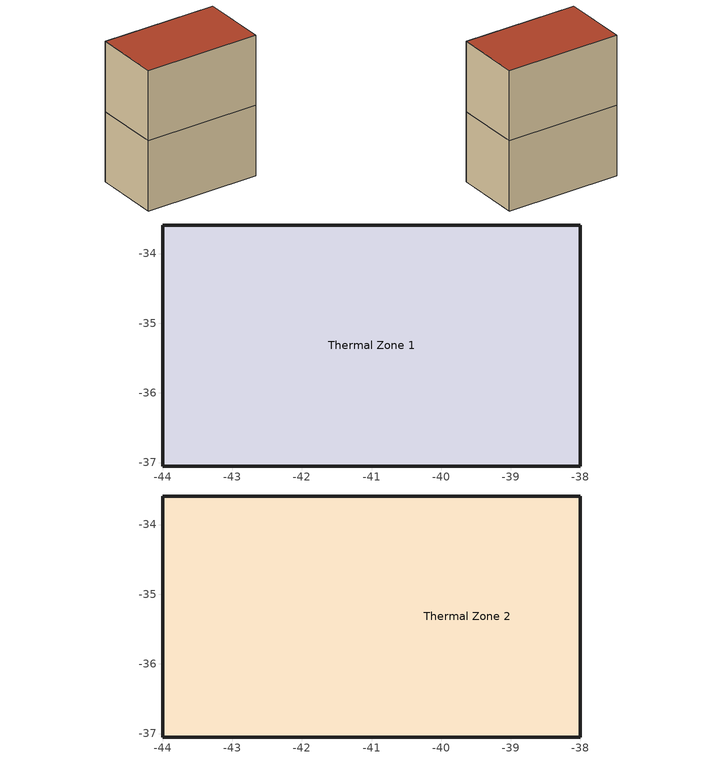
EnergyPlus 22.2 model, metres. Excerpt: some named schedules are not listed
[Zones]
Thermal Zone 1
 floor adiabatic (Construction 4): -44,-37.05 -44,-33.59 -38,-33.59 -38,-37.05 z0
 wall outside (Construction 1): -38,-37.05 -38,-33.59 -44,-33.59 -44,-37.05 -38,-37.05 z0:3.66
Thermal Zone 2
 floor to Thermal Zone 1 (Construction 3): -41.28,-37.05 -41.28,-33.59 -41.25,-33.59 -41.25,-37.04 -41.27,-37.04 -41.27,-37.05 z3.66; -44,-37.05 -44,-33.59 -41.28,-33.59 -41.28,-37.05 z3.66; -38,-37.05 -41.27,-37.05 -41.27,-37.04 -41.25,-37.04 -41.25,-33.59 -38,-33.59 z3.66
 wall outside (Construction 1): -38,-33.59 -44,-33.59 -44,-37.05 -38,-37.05 -38,-33.59 z3.66:7.32
 roof outside (Construction 2): -38,-37.05 -38,-33.59 -44,-33.59 -44,-37.05 z7.32
[Building]
Building 1: Loads Convergence Tolerance Value {W}=0.04; Temperature Convergence Tolerance Value {deltaC}=0.4; Solar Distribution=FullExterior; Maximum Number of Warmup Days=25; Minimum Number of Warmup Days=6
[Site:Location]
Site 1: Latitude {deg}=39.732; Longitude {deg}=-86.279; Time Zone {hr}=-5; Elevation {m}=240.792
[SizingPeriod:DesignDay] Barometric Pressure {Pa}=98465.9; Wind Direction {deg}=0; Rain Indicator=No; Snow Indicator=No
Name | Month | Day of Month | Day Type | Maximum Dry-Bulb Temperature {C} | Daily Dry-Bulb Temperature Range {deltaC} | Dry-Bulb Temperature Range Modifier Type | Humidity Condition Type | Wetbulb or DewPoint at Maximum Dry-Bulb {C} | Wind Speed {m/s} | Daylight Saving Time Indicator | Solar Model Indicator | Sky Clearness | Dry-Bulb Temperature Range Modifier Day Schedule | Humidity Condition Day Schedule | Beam Solar Day Schedule | Diffuse Solar Day Schedule
Sizing Period Design Day 1 | 1 | 15 | WinterDesignDay | -16.3333 | 0 | DefaultMultipliers | Wetbulb | -17.3049 | 18.04 | No | ASHRAEClearSky | 0
Sizing Period Design Day 10 | 9 | 21 | SummerDesignDay | 29.7556 |  | DifferenceSchedule | WetBulbProfileDifferenceSchedule | 22.2256 | 9.02 | Yes | Schedule |  | Schedule Day 139 | Schedule Day 140 | Schedule Day 141 | Schedule Day 142
Sizing Period Design Day 11 | 10 | 21 | SummerDesignDay | 24.0556 |  | DifferenceSchedule | WetBulbProfileDifferenceSchedule | 19.4447 | 9.02 | Yes | Schedule |  | Schedule Day 143 | Schedule Day 144 | Schedule Day 145 | Schedule Day 146
Sizing Period Design Day 12 | 11 | 21 | SummerDesignDay | 18.6444 |  | DifferenceSchedule | WetBulbProfileDifferenceSchedule | 16.1122 | 9.02 | No | Schedule |  | Schedule Day 147 | Schedule Day 148 | Schedule Day 149 | Schedule Day 150
Sizing Period Design Day 13 | 12 | 21 | SummerDesignDay | 11.8333 |  | DifferenceSchedule | WetBulbProfileDifferenceSchedule | 11.1063 | 9.02 | No | Schedule |  | Schedule Day 151 | Schedule Day 152 | Schedule Day 153 | Schedule Day 154
Sizing Period Design Day 2 | 1 | 21 | SummerDesignDay | 8.64445 |  | DifferenceSchedule | WetBulbProfileDifferenceSchedule | 8.32917 | 9.02 | No | Schedule |  | Schedule Day 107 | Schedule Day 108 | Schedule Day 109 | Schedule Day 110
Sizing Period Design Day 3 | 2 | 21 | SummerDesignDay | 10.7222 |  | DifferenceSchedule | WetBulbProfileDifferenceSchedule | 10.7222 | 9.02 | No | Schedule |  | Schedule Day 111 | Schedule Day 112 | Schedule Day 113 | Schedule Day 114
Sizing Period Design Day 4 | 3 | 21 | SummerDesignDay | 16.8333 |  | DifferenceSchedule | WetBulbProfileDifferenceSchedule | 16.1057 | 9.02 | Yes | Schedule |  | Schedule Day 115 | Schedule Day 116 | Schedule Day 117 | Schedule Day 118
Sizing Period Design Day 5 | 4 | 21 | SummerDesignDay | 22.3889 |  | DifferenceSchedule | WetBulbProfileDifferenceSchedule | 18.3334 | 9.02 | Yes | Schedule |  | Schedule Day 119 | Schedule Day 120 | Schedule Day 121 | Schedule Day 122
Sizing Period Design Day 6 | 5 | 21 | SummerDesignDay | 27.5333 |  | DifferenceSchedule | WetBulbProfileDifferenceSchedule | 21.1126 | 9.02 | Yes | Schedule |  | Schedule Day 123 | Schedule Day 124 | Schedule Day 125 | Schedule Day 126
Sizing Period Design Day 7 | 6 | 21 | SummerDesignDay | 31.2778 |  | DifferenceSchedule | WetBulbProfileDifferenceSchedule | 22.7842 | 9.02 | Yes | Schedule |  | Schedule Day 127 | Schedule Day 128 | Schedule Day 129 | Schedule Day 130
Sizing Period Design Day 8 | 7 | 21 | SummerDesignDay | 32.9444 |  | DifferenceSchedule | WetBulbProfileDifferenceSchedule | 23.8889 | 9.02 | Yes | Schedule |  | Schedule Day 131 | Schedule Day 132 | Schedule Day 133 | Schedule Day 134
Sizing Period Design Day 9 | 8 | 21 | SummerDesignDay | 32.9444 |  | DifferenceSchedule | WetBulbProfileDifferenceSchedule | 23.8889 | 9.02 | Yes | Schedule |  | Schedule Day 135 | Schedule Day 136 | Schedule Day 137 | Schedule Day 138
[Site:GroundReflectance]
0.2, 0.2, 0.2, 0.2, 0.2, 0.2, 0.2, 0.2, 0.2, 0.2, 0.2, 0.2
[Material]
Name | Roughness | Thickness {m} | Conductivity {W/m-K} | Density {kg/m3} | Specific Heat {J/kg-K} | Thermal Absorptance | Solar Absorptance | Visible Absorptance
Material 1 | MediumRough | 0.015875 | 0.160093 | 800.842 | 1088.57 | 0.45 | 0.45 | 0.45
Material 10 | MediumRough | 0.0008636 | 54.4861 | 7832.24 | 502.416 | 0.675 | 0.675 | 0.675
Material 11 | MediumRough | 0.0762 | 1.94708 | 2242.36 | 921.096 | 0.675 | 0.675 | 0.675
Material 12 | MediumRough | 0.0762 | 1.94708 | 2242.36 | 921.096 | 0.9 | 0 | 0
Material 13 | MediumRough | 0.0762 | 0.0288514 | 40.0421 | 1465.38 | 0.9 | 0.7 | 0.7
Material 14 | Rough | 0.3 | 1.04 | 2243 | 837 | 0.9 | 0.7 | 0.7
Material 2 | MediumRough | 0.0889 | 0.084131 | 54.4573 | 837.36 | 0.9 | 0.7 | 0.7
Material 3 | MediumRough | 0.0381 | 0.0288514 | 40.0421 | 1465.38 | 0.9 | 0.7 | 0.7
Material 4 | MediumRough | 0.015875 | 0.160093 | 800.842 | 1088.57 | 0.9 | 0.7 | 0.7
Material 5 | MediumRough | 0.01905 | 1.35214 | 1922.02 | 837.36 | 0.675 | 0.675 | 0.675
Material 6 | MediumRough | 0.1524 | 0.0288514 | 40.0421 | 1465.38 | 0.675 | 0.675 | 0.675
Material 7 | MediumRough | 0.0008636 | 54.4861 | 7832.24 | 502.416 | 0.45 | 0.45 | 0.45
Material 8 | MediumRough | 0.0127 | 0.0586373 | 288.303 | 1381.64 | 0.675 | 0.675 | 0.675
Material 9 | MediumRough | 0.2032 | 1.94708 | 2242.36 | 921.096 | 0.9 | 0.7 | 0.7
[Construction]
Construction 1: Material 5, Material 4, Material 3, Material 2, Material 1
Construction 2: Material 6, Material 7
Construction 3: Material 10, Material 9, Material 8
Construction 4: Material 12, Material 11
Construction 5: Material 14
[Zone]
Thermal Zone 1; Thermal Zone 2: 0, 0, 0, 1, Yes
[Foundation:Kiva]
Foundation Kiva 1: Initial Indoor Air Temperature {C}=20; Interior Horizontal Insulation Material=Material 13; Interior Horizontal Insulation Depth {m}=0; Interior Horizontal Insulation Width {m}=0.6096; Wall Height Above Grade {m}=0.2; Wall Depth Below Slab {m}=0; Footing Wall Construction=Construction 5
[Foundation:Kiva:Settings]
Soil Conductivity {W/m-K}=1.38459; Soil Density {kg/m3}=1200; Soil Specific Heat {J/kg-K}=1200; Ground Solar Absorptivity=0.9; Ground Thermal Absorptivity=0.9; Ground Surface Roughness {m}=0.03; Far-Field Width {m}=40; Deep-Ground Boundary Condition=ZeroFlux; Deep-Ground Depth {m}=40; Minimum Cell Dimension {m}=0.02; Maximum Cell Growth Coefficient=1.5; Simulation Timestep=Timestep
[People] Number of People Schedule=Schedule Year 15; Number of People Calculation Method=Area/Person; Floor Area per Person {m2/person}=18.5806; Fraction Radiant=0.7; Sensible Heat Fraction=0.544444; Activity Level Schedule=Schedule Constant 1; Carbon Dioxide Generation Rate {m3/s-W}=4.298e-08
Name | Zone or ZoneList or Space or SpaceList
People 1 | Thermal Zone 1
People 2 | Thermal Zone 2
[Lights] Schedule=Schedule Year 13; Design Level Calculation Method=LightingLevel; Lighting Level {W}=11850; Return Air Fraction=0; Fraction Radiant=0.195075; Fraction Visible=0.180225; Fraction Replaceable=0
Name | Zone or ZoneList or Space or SpaceList
Lights 1 | Thermal Zone 1
Lights 2 | Thermal Zone 2
[ElectricEquipment] Schedule=Schedule Year 13; Design Level Calculation Method=Watts/Area; Watts per Zone Floor Area {W/m2}=8.07293; Fraction Latent=0; Fraction Radiant=0.25; Fraction Lost=0
Name | Zone or ZoneList or Space or SpaceList
Electric Equipment 1 | Thermal Zone 1
Electric Equipment 2 | Thermal Zone 2
[OtherEquipment]
Other Equipment 1: Fuel Type=None; Zone or ZoneList or Space or SpaceList=Thermal Zone 1; Schedule=Schedule Compact 1; Design Level Calculation Method=EquipmentLevel; Design Level {W}=-5061.85; Fraction Latent=0; Fraction Radiant=0; Fraction Lost=0
[Sizing:Zone] Zone Cooling Design Supply Air Temperature Input Method=SupplyAirTemperature; Zone Cooling Design Supply Air Temperature {C}=12.7778; Zone Cooling Design Supply Air Temperature Difference {deltaC}=11.11; Zone Heating Design Supply Air Temperature Input Method=SupplyAirTemperature; Zone Heating Design Supply Air Temperature {C}=35; Zone Heating Design Supply Air Temperature Difference {deltaC}=11.11; Zone Cooling Design Supply Air Humidity Ratio {kgWater/kgDryAir}=0.0085; Zone Heating Design Supply Air Humidity Ratio {kgWater/kgDryAir}=0.008; Cooling Design Air Flow Method=DesignDay; Cooling Design Air Flow Rate {m3/s}=0; Cooling Minimum Air Flow per Zone Floor Area {m3/s-m2}=0.000762; Cooling Minimum Air Flow {m3/s}=0; Cooling Minimum Air Flow Fraction=0; Heating Design Air Flow Method=DesignDay; Heating Design Air Flow Rate {m3/s}=0; Heating Maximum Air Flow per Zone Floor Area {m3/s-m2}=0.002032; Heating Maximum Air Flow {m3/s}=0.141576; Heating Maximum Air Flow Fraction=0.3; Account for Dedicated Outdoor Air System=No; Zone Load Sizing Method=Sensible Load Only No Latent Load; Zone Latent Cooling Design Supply Air Humidity Ratio Input Method=HumidityRatioDifference; Zone Cooling Design Supply Air Humidity Ratio Difference {kgWater/kgDryAir}=0.005; Zone Latent Heating Design Supply Air Humidity Ratio Input Method=HumidityRatioDifference; Zone Humidification Design Supply Air Humidity Ratio Difference {kgWater/kgDryAir}=0.005
Thermal Zone 1; Thermal Zone 2
[ZoneControl:Thermostat] Temperature Difference Between Cutout And Setpoint {deltaC}=0
Name | Zone or ZoneList | Control Type Schedule | Control 1
Thermal Zone 1 Thermostat | Thermal Zone 1 | Thermal Zone 1 Thermostat Schedule | Thermostat Setpoint Dual Setpoint 1
Thermal Zone 2 Thermostat | Thermal Zone 2 | Thermal Zone 2 Thermostat Schedule | Thermostat Setpoint Dual Setpoint 2
[ThermostatSetpoint:DualSetpoint]
Name | Heating Setpoint Temperature Schedule | Cooling Setpoint Temperature Schedule
Thermostat Setpoint Dual Setpoint 1 | Schedule Year 2 | Schedule Year 1
Thermostat Setpoint Dual Setpoint 2 | Schedule Year 4 | Schedule Year 3
[ZoneHVAC:IdealLoadsAirSystem] Maximum Heating Supply Air Temperature {C}=35; Minimum Cooling Supply Air Temperature {C}=12.7778; Cooling Limit=NoLimit; Dehumidification Control Type=None; Humidification Control Type=None
Zone HVAC Ideal Loads Air System 1; Zone HVAC Ideal Loads Air System 2
[Zone equipment]
Thermal Zone 1: Zone HVAC Ideal Loads Air System 1
Thermal Zone 2: Zone HVAC Ideal Loads Air System 2
[Schedule:Day:Interval]
Schedule Day 78: No, 24:00, 0.05
Schedule Day 76: No, 05:00, 0.05, 07:00, 0.1, 08:00, 0.3, 12:00, 0.9, 13:00, 0.8, 17:00, 0.9, 18:00, 0.5, 20:00, 0.3, 22:00, 0.2, 23:00, 0.1, 24:00, 0.05
Schedule Day 77: No, 06:00, 0.05, 08:00, 0.1, 12:00, 0.3, 17:00, 0.15, 24:00, 0.05
Schedule Day 75: No, 05:00, 0.05, 23:00, 1, 24:00, 0.05
Schedule Day 4: No, 24:00, 0
Schedule Day 29; Schedule Day 55: No, 24:00, 18.3333
Schedule Day 21; Schedule Day 47: No, 06:00, 18.3333, 22:00, 21.1111, 24:00, 18.3333
Schedule Day 25; Schedule Day 51: No, 06:00, 18.3333, 18:00, 21.1111, 24:00, 18.3333
Schedule Day 32; Schedule Day 58: No, 24:00, 21.1111
Schedule Day 16; Schedule Day 42: No, 24:00, 26.6667
Schedule Day 8; Schedule Day 34: No, 06:00, 26.6667, 22:00, 23.8889, 24:00, 26.6667
Schedule Day 12; Schedule Day 38: No, 06:00, 26.6667, 18:00, 23.8889, 24:00, 26.6667
Schedule Day 19; Schedule Day 45: No, 24:00, 23.8889
Schedule Day 139: Linear, 00:10, 7.92241, 00:30, 8.15445, 01:30, 8.75111, 02:30, 9.14889, 03:30, 9.44722, 04:30, 9.74556, 05:30, 9.94445, 06:30, 9.74556, 07:30, 9.04945, 08:30, 7.35889, 09:30, 5.46945, 10:30, 3.77889, 11:30, 2.28722, 12:30, 1.29278, 13:30, 0.49722, 14:30, 0, 15:30, 0, 16:30, 0.596665, 17:30, 1.39222, 18:30, 2.38667, 19:30, 3.87833, 20:30, 4.97222, 21:30, 5.86722, 22:30, 6.76222, 23:30, 7.45834, 24:00, 7.80639
Schedule Day 140: Linear, 00:10, 2.32502, 00:30, 2.39775, 01:30, 2.58409, 02:30, 2.70813, 03:30, 2.80113, 04:30, 2.89417, 05:30, 2.95622, 06:30, 2.89417, 07:30, 2.67713, 08:30, 2.15781, 09:30, 1.57944, 10:30, 1.08131, 11:30, 0.648855, 12:30, 0.363818, 13:30, 0.137424, 14:30, 0, 15:30, 0, 16:30, 0.165651, 17:30, 0.392215, 18:30, 0.677496, 19:30, 1.11037, 20:30, 1.43199, 21:30, 1.69798, 22:30, 1.95998, 23:30, 2.17955, 24:00, 2.28865
Schedule Day 141: Linear, 00:10, 0, 00:30, 0, 01:30, 0, 02:30, 0, 03:30, 0, 04:30, 0, 05:30, 0, 06:30, 0, 07:30, 328.061, 08:30, 576.221, 09:30, 701.744, 10:30, 770.616, 11:30, 806.791, 12:30, 819.75, 13:30, 812.436, 14:30, 783.216, 15:30, 724.822, 16:30, 618.734, 17:30, 415.425, 18:30, 31.6422, 19:30, 0, 20:30, 0, 21:30, 0, 22:30, 0, 23:30, 0, 24:00, 0
Schedule Day 142: Linear, 00:10, 0, 00:30, 0, 01:30, 0, 02:30, 0, 03:30, 0, 04:30, 0, 05:30, 0, 06:30, 0, 07:30, 46.3085, 08:30, 78.3084, 09:30, 99.44, 10:30, 113.303, 11:30, 121.428, 12:30, 124.503, 13:30, 122.756, 14:30, 116.06, 15:30, 103.874, 16:30, 84.9661, 17:30, 56.5238, 18:30, 12.6233, 19:30, 0, 20:30, 0, 21:30, 0, 22:30, 0, 23:30, 0, 24:00, 0
Schedule Day 143; Schedule Day 147: Linear, 00:10, 7.92241, 00:30, 8.15445, 01:30, 8.75111, 02:30, 9.14889, 03:30, 9.44722, 04:30, 9.74556, 05:30, 9.94445, 06:30, 9.74556, 07:30, 9.04945, 08:30, 7.35889, 09:30, 5.46945, 10:30, 3.77889, 11:30, 2.28722, 12:30, 1.29278, 13:30, 0.49722, 14:30, 0, 15:30, 0, 16:30, 0.596665, 17:30, 1.39222, 18:30, 2.38667, 19:30, 3.87833, 20:30, 4.97222, 21:30, 5.86722, 22:30, 6.76222, 23:30, 7.45833, 24:00, 7.80639
Schedule Day 144: Linear, 00:10, 3.31611, 00:30, 3.54813, 01:30, 4.14474, 02:30, 4.54248, 03:30, 4.84078, 04:30, 5.13909, 05:30, 5.33795, 06:30, 5.13909, 07:30, 4.44304, 08:30, 2.75264, 09:30, 1.77008, 10:30, 1.20755, 11:30, 0.708009, 12:30, 0.405333, 13:30, 0.155064, 14:30, 0, 15:30, 0, 16:30, 0.186222, 17:30, 0.436777, 18:30, 0.741507, 19:30, 1.24069, 20:30, 1.60464, 21:30, 1.90258, 22:30, 2.20174, 23:30, 2.85208, 24:00, 3.2001
Schedule Day 145: Linear, 00:10, 0, 00:30, 0, 01:30, 0, 02:30, 0, 03:30, 0, 04:30, 0, 05:30, 0, 06:30, 0, 07:30, 179.332, 08:30, 549.577, 09:30, 709.636, 10:30, 789.462, 11:30, 828.541, 12:30, 840.32, 13:30, 828.217, 14:30, 788.716, 15:30, 708.176, 16:30, 546.512, 17:30, 172.162, 18:30, 0, 19:30, 0, 20:30, 0, 21:30, 0, 22:30, 0, 23:30, 0, 24:00, 0
Schedule Day 146: Linear, 00:10, 0, 00:30, 0, 01:30, 0, 02:30, 0, 03:30, 0, 04:30, 0, 05:30, 0, 06:30, 0, 07:30, 19.4153, 08:30, 51.7727, 09:30, 72.2122, 10:30, 85.1362, 11:30, 92.3796, 12:30, 94.7025, 13:30, 92.3166, 14:30, 85.0043, 15:30, 71.996, 16:30, 51.4352, 17:30, 18.8828, 18:30, 0, 19:30, 0, 20:30, 0, 21:30, 0, 22:30, 0, 23:30, 0, 24:00, 0
Schedule Day 148: Linear, 00:10, 5.39416, 00:30, 5.62617, 01:30, 6.22276, 02:30, 6.62049, 03:30, 6.91879, 04:30, 7.21708, 05:30, 7.41595, 06:30, 7.21708, 07:30, 6.52106, 08:30, 4.8307, 09:30, 2.94147, 10:30, 1.37445, 11:30, 0.82905, 12:30, 0.467885, 13:30, 0.179391, 14:30, 0, 15:30, 0, 16:30, 0.215457, 17:30, 0.503958, 18:30, 0.865243, 19:30, 1.41105, 20:30, 2.4443, 21:30, 3.3392, 22:30, 4.2341, 23:30, 4.93014, 24:00, 5.27815
Schedule Day 149: Linear, 00:10, 0, 00:30, 0, 01:30, 0, 02:30, 0, 03:30, 0, 04:30, 0, 05:30, 0, 06:30, 0, 07:30, 0, 08:30, 414.416, 09:30, 661.343, 10:30, 770.66, 11:30, 821.471, 12:30, 836.956, 13:30, 822.775, 14:30, 773.768, 15:30, 667.893, 16:30, 430.363, 17:30, 0, 18:30, 0, 19:30, 0, 20:30, 0, 21:30, 0, 22:30, 0, 23:30, 0, 24:00, 0
Schedule Day 150: Linear, 00:10, 0, 00:30, 0, 01:30, 0, 02:30, 0, 03:30, 0, 04:30, 0, 05:30, 0, 06:30, 0, 07:30, 0, 08:30, 30.2274, 09:30, 53.3753, 10:30, 67.6988, 11:30, 75.674, 12:30, 78.3103, 13:30, 75.892, 14:30, 68.1592, 15:30, 54.1431, 16:30, 31.4556, 17:30, 0, 18:30, 0, 19:30, 0, 20:30, 0, 21:30, 0, 22:30, 0, 23:30, 0, 24:00, 0
Schedule Day 79: No, 06:00, 0, 22:00, 1, 24:00, 0
Schedule Day 80: No, 06:00, 0, 07:00, 0.1, 08:00, 0.2, 12:00, 0.95, 13:00, 0.5, 17:00, 0.95, 18:00, 0.3, 22:00, 0.1, 24:00, 0.05
Schedule Day 81: No, 06:00, 0, 08:00, 0.1, 12:00, 0.3, 17:00, 0.1, 19:00, 0.05, 24:00, 0
Schedule Day 82: No, 06:00, 0, 18:00, 0.05, 24:00, 0
[Schedule:Week:Daily]
Schedule Week 13: Schedule Day 78, Schedule Day 76, Schedule Day 76, Schedule Day 76, Schedule Day 76, Schedule Day 76, Schedule Day 77, Schedule Day 78, Schedule Day 75, Schedule Day 4, Schedule Day 78, Schedule Day 78
Schedule Week 2: Schedule Day 29, Schedule Day 21, Schedule Day 21, Schedule Day 21, Schedule Day 21, Schedule Day 21, Schedule Day 25, Schedule Day 29, Schedule Day 21, Schedule Day 32, Schedule Day 29, Schedule Day 29
Schedule Week 1: Schedule Day 16, Schedule Day 8, Schedule Day 8, Schedule Day 8, Schedule Day 8, Schedule Day 8, Schedule Day 12, Schedule Day 16, Schedule Day 8, Schedule Day 19, Schedule Day 16, Schedule Day 16
Schedule Week 4: Schedule Day 55, Schedule Day 47, Schedule Day 47, Schedule Day 47, Schedule Day 47, Schedule Day 47, Schedule Day 51, Schedule Day 55, Schedule Day 47, Schedule Day 58, Schedule Day 55, Schedule Day 55
Schedule Week 3: Schedule Day 42, Schedule Day 34, Schedule Day 34, Schedule Day 34, Schedule Day 34, Schedule Day 34, Schedule Day 38, Schedule Day 42, Schedule Day 34, Schedule Day 45, Schedule Day 42, Schedule Day 42
Schedule Week 15: Schedule Day 82, Schedule Day 80, Schedule Day 80, Schedule Day 80, Schedule Day 80, Schedule Day 80, Schedule Day 81, Schedule Day 82, Schedule Day 79, Schedule Day 4, Schedule Day 82, Schedule Day 82
[Schedule:Year]
Schedule Year 13: Schedule Week 13, 1, 1, 12, 31
Schedule Year 2: Schedule Week 2, 1, 1, 12, 31
Schedule Year 1: Schedule Week 1, 1, 1, 12, 31
Schedule Year 4: Schedule Week 4, 1, 1, 12, 31
Schedule Year 3: Schedule Week 3, 1, 1, 12, 31
Schedule Year 15: Schedule Week 15, 1, 1, 12, 31
[Schedule:Compact]
Thermal Zone 1 Thermostat Schedule; Thermal Zone 2 Thermostat Schedule: Through: 12/31, For: AllDays, Until: 24:00, 4
Schedule Compact 1: Through: 12/31, For: WinterDesignday, Until: 24:00, 1, For: AllOtherDays, Until: 24:00, 0
[Schedule:Constant]
Schedule Constant 1: ActivityLevel, 131.882
